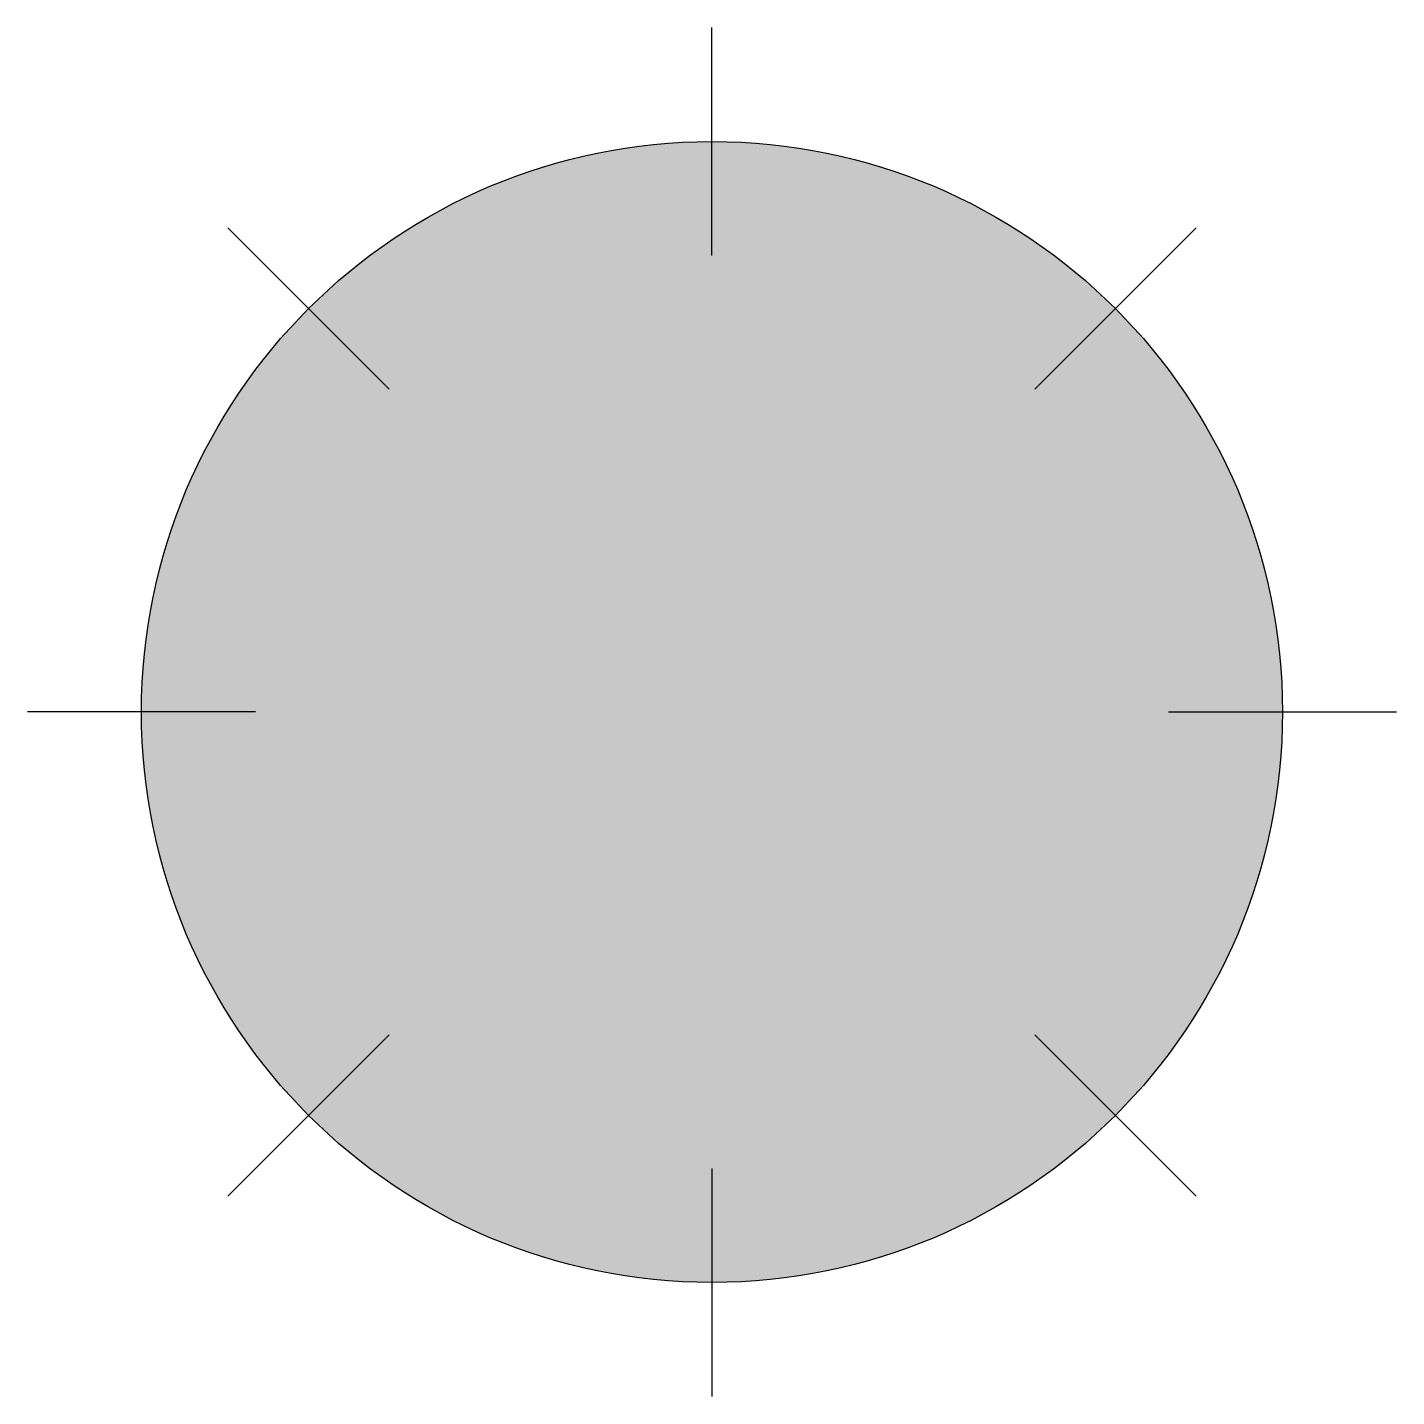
# Model space of a CAD drawing. Header units: millimetres. Extents: x -10190.321 to -10190.021, y -372.163 to -371.863.
import ezdxf

# ---------------------------------------------------------------- set-up
doc = ezdxf.new("R2010")
doc.units = ezdxf.units.MM
doc.header["$LTSCALE"] = 10
doc.layers.add('Tub_esgoto_símbolos', color=2, linetype='Continuous')

msp = doc.modelspace()

# ---------------------------------------------------------------- hatches: boundary and pattern name
at = {"layer": 'Tub_esgoto_símbolos'}
msp.add_hatch(color=1, dxfattribs=at).paths.add_polyline_path([(-10190.29646, -372.0125, 1), (-10190.04646, -372.0125, 1)])

# ---------------------------------------------------------------- linework, layer by layer
at = {"layer": 'Tub_esgoto_símbolos', "color": 1}
for p, q in [((-10190.17146, -371.9125), (-10190.17146, -371.8625)), ((-10190.24217, -371.94179), (-10190.27752, -371.90643)), ((-10190.10075, -371.94179), (-10190.06539, -371.90643)), ((-10190.27146, -372.0125), (-10190.32146, -372.0125)), ((-10190.07146, -372.0125), (-10190.02146, -372.0125)), ((-10190.24217, -372.08321), (-10190.27752, -372.11857)), ((-10190.10075, -372.08321), (-10190.06539, -372.11857)), ((-10190.17146, -372.1125), (-10190.17146, -372.1625))]:
    msp.add_line(p, q, dxfattribs=at)
at = {"layer": 'Tub_esgoto_símbolos'}
msp.add_circle((-10190.17146, -372.0125), 0.125, dxfattribs=at)

doc.saveas('drawing.dxf')
